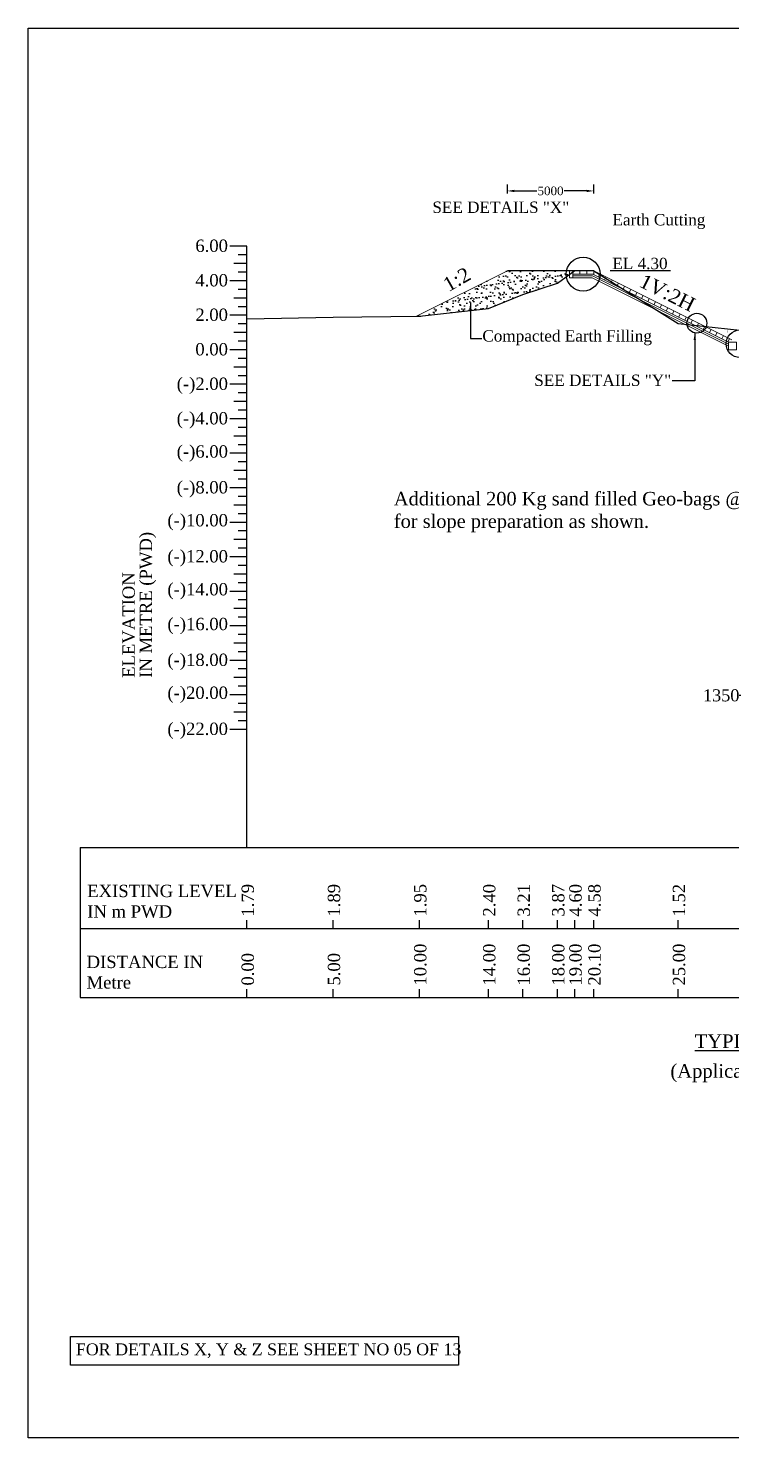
# Model space of a CAD drawing. Header units: metres. Extents: x -2434 to 11656, y -15288 to 8109.
# Drawn here: x -787.2 to -746.4, y -8342.1 to -8260.4 of the extents above; entities that cross this region are included whole.
import ezdxf
from ezdxf.enums import TextEntityAlignment as Align

# ---------------------------------------------------------------- set-up
doc = ezdxf.new("R2010")
doc.units = ezdxf.units.M
doc.layers.add('LINE', color=7, linetype='Continuous')
doc.styles.get("Standard").update_dxf_attribs({"font": 'times.ttf'})
doc.dimstyles.get("Standard").update_dxf_attribs({"dimtxt": 0.5, "dimasz": 0.4075, "dimexe": 0.364, "dimexo": 0.219, "dimgap": 0.09, "dimtad": 0, "dimdec": 0, "dimlfac": 1000, "dimzin": 0, "dimdsep": 46, "dimtxsty": 'Standard', "dimcen": 0.09, "dimadec": 0, "dimazin": 0, "dimtfac": 1, "dimtdec": 0, "dimtofl": 0, "dimtmove": 0, "dimatfit": 3, "dimfxl": 1, "dimtolj": 1, "dimtzin": 0, "dimarcsym": 0})

# ---------------------------------------------------------------- blocks, each defined once
blk = doc.blocks.new('*D871')
at = {"color": 0, "lineweight": -2, "ltscale": 0.5}
for p, q in [((-759.397, -8269.989), (-759.397, -8269.475)), ((-758.989, -8269.839), (-757.694, -8269.839)), ((-754.804, -8269.839), (-756.099, -8269.839)), ((-754.397, -8269.989), (-754.397, -8269.475))]:
    blk.add_line(p, q, dxfattribs=at)
at = {"color": 0, "linetype": 'Continuous', "lineweight": -3, "ltscale": 0.5}
for points in [[(-758.989, -8269.771), (-758.989, -8269.907), (-759.397, -8269.839)], [(-754.804, -8269.771), (-754.804, -8269.907), (-754.397, -8269.839)]]:
    blk.add_solid(points, dxfattribs=at)
at = {"layer": 'Defpoints', "color": 0, "linetype": 'Continuous', "lineweight": -3, "ltscale": 0.5}
for p in [(-754.397, -8269.839), (-759.397, -8271.544), (-754.397, -8271.544)]:
    blk.add_point(p, dxfattribs=at)
at = {"color": 0, "linetype": 'Continuous', "lineweight": -3, "ltscale": 0.5, "insert": (-756.897, -8269.839), "char_height": 0.5, "attachment_point": 5}
blk.add_mtext('\\A1;5000', dxfattribs=at)
blk = doc.blocks.new('*D1178')
at = {"color": 0, "lineweight": -2, "ltscale": 0.5}
for p, q in [((-745.553, -8299.079), (-745.96, -8299.079)), ((-745.553, -8298.929), (-745.553, -8299.443)), ((-744.61, -8299.079), (-745.145, -8299.079)), ((-744.203, -8298.929), (-744.203, -8299.443))]:
    blk.add_line(p, q, dxfattribs=at)
at = {"color": 0, "linetype": 'Continuous', "lineweight": -3, "ltscale": 0.5}
for points in [[(-745.145, -8299.011), (-745.145, -8299.147), (-745.553, -8299.079)], [(-744.61, -8299.011), (-744.61, -8299.147), (-744.203, -8299.079)]]:
    blk.add_solid(points, dxfattribs=at)
at = {"layer": 'Defpoints', "color": 0, "linetype": 'Continuous', "lineweight": -3, "ltscale": 0.5}
for p in [(-745.553, -8297.133), (-744.203, -8296.999), (-744.203, -8299.079)]:
    blk.add_point(p, dxfattribs=at)
at = {"color": 0, "linetype": 'Continuous', "lineweight": -3, "ltscale": 0.5, "insert": (-747.005, -8299.079), "char_height": 0.5, "attachment_point": 5}
blk.add_mtext('\\A1;{\\H1.4x;1350}', dxfattribs=at)

msp = doc.modelspace()

# ---------------------------------------------------------------- hatches: boundary and pattern name
at = {"linetype": 'Continuous', "lineweight": -3, "ltscale": 0.5}
h = msp.add_hatch(dxfattribs=at)
h.set_pattern_fill('AR-SAND', color=0, scale=0.01, style=0)
h.set_pattern_definition([(37.5, (-1024.92386, -6047.15096), (-0.01600031, 0.48941324), [0, -0.38608, 0, -0.4318, 0, -0.41275]), (7.5, (-1024.92386, -6047.15096), (0.44952328, 0.7168251), [0, -0.20828, 0, -0.34798, 0, -0.13335]), (327.5, (-1025.2363, -6047.15096), (0.79099237, 0.001437185), [0, -0.127, 0, -0.4572, 0, -0.5969]), (317.5, (-1025.2363, -6047.15096), (0.76355645, 0.22292932), [0, -0.0635, 0, -0.29972, 0, -0.3429])])
h.paths.add_polyline_path([(-758.496755, -8275.837656), (-756.496755, -8275.177656), (-755.796755, -8274.666656), (-755.796755, -8274.467656), (-759.396755, -8274.467656), (-764.660689, -8277.099623), (-764.496755, -8277.097656), (-760.496755, -8276.647656)])

# ---------------------------------------------------------------- linework, layer by layer
at = {"color": 0, "lineweight": -2}
for p, q in [((-774.496755, -8273.047656), (-775.496755, -8273.047656)), ((-774.496755, -8307.891967), (-774.496755, -8273.047656)), ((-774.496755, -8274.047656), (-775.246755, -8274.047656)), ((-774.496755, -8273.547656), (-774.996755, -8273.547656)), ((-774.496755, -8274.547656), (-774.996755, -8274.547656)), ((-774.496755, -8275.047656), (-775.496755, -8275.047656)), ((-774.496755, -8275.547656), (-774.996755, -8275.547656)), ((-774.496755, -8276.047656), (-775.246755, -8276.047656)), ((-774.496755, -8276.547656), (-774.996755, -8276.547656)), ((-774.496755, -8277.047656), (-775.496755, -8277.047656)), ((-774.496755, -8278.047656), (-775.246755, -8278.047656)), ((-774.496755, -8277.547656), (-774.996755, -8277.547656)), ((-774.496755, -8278.547656), (-774.996755, -8278.547656)), ((-774.496755, -8279.047656), (-775.496755, -8279.047656)), ((-774.496755, -8279.547656), (-774.996755, -8279.547656)), ((-774.496755, -8280.047656), (-775.246755, -8280.047656)), ((-774.496755, -8280.547656), (-774.996755, -8280.547656)), ((-774.496755, -8281.047656), (-775.496755, -8281.047656)), ((-774.496755, -8282.047656), (-775.246755, -8282.047656)), ((-774.496755, -8281.547656), (-774.996755, -8281.547656)), ((-774.496755, -8283.047656), (-775.496755, -8283.047656)), ((-774.496755, -8282.547656), (-774.996755, -8282.547656)), ((-774.496755, -8283.547656), (-774.996755, -8283.547656)), ((-774.496755, -8284.047656), (-775.246755, -8284.047656)), ((-774.496755, -8284.547656), (-774.996755, -8284.547656)), ((-774.496755, -8285.047656), (-775.496755, -8285.047656)), ((-774.496755, -8285.547656), (-774.996755, -8285.547656)), ((-774.496755, -8286.047656), (-775.246755, -8286.047656)), ((-774.496755, -8287.047656), (-775.496755, -8287.047656)), ((-774.496755, -8286.547656), (-774.996755, -8286.547656)), ((-774.496755, -8287.547656), (-774.996755, -8287.547656)), ((-774.496755, -8288.047656), (-775.246755, -8288.047656)), ((-774.496755, -8288.547656), (-774.996755, -8288.547656)), ((-774.496755, -8289.047656), (-775.496755, -8289.047656)), ((-774.496755, -8289.547656), (-774.996755, -8289.547656)), ((-774.496755, -8290.047656), (-775.246755, -8290.047656)), ((-774.496755, -8291.047656), (-775.496755, -8291.047656)), ((-774.496755, -8290.547656), (-774.996755, -8290.547656)), ((-774.496755, -8292.047656), (-775.246755, -8292.047656)), ((-774.496755, -8291.547656), (-774.996755, -8291.547656)), ((-774.496755, -8292.547656), (-774.996755, -8292.547656)), ((-774.496755, -8293.047656), (-775.496755, -8293.047656)), ((-774.496755, -8293.547656), (-774.996755, -8293.547656)), ((-774.496755, -8294.047656), (-775.246755, -8294.047656)), ((-774.496755, -8295.047656), (-775.496755, -8295.047656)), ((-774.496755, -8294.547656), (-774.996755, -8294.547656)), ((-774.496755, -8296.047656), (-775.246755, -8296.047656)), ((-774.496755, -8295.547656), (-774.996755, -8295.547656)), ((-774.496755, -8296.547656), (-774.996755, -8296.547656)), ((-774.496755, -8297.047656), (-775.496755, -8297.047656)), ((-774.496755, -8297.547656), (-774.996755, -8297.547656)), ((-774.496755, -8298.047656), (-775.246755, -8298.047656)), ((-774.496755, -8298.547656), (-774.996755, -8298.547656)), ((-774.496755, -8299.047656), (-775.496755, -8299.047656)), ((-774.496755, -8300.047656), (-775.246755, -8300.047656)), ((-774.496755, -8299.547656), (-774.996755, -8299.547656)), ((-774.496755, -8301.047656), (-775.496755, -8301.047656)), ((-774.496755, -8300.547656), (-774.996755, -8300.547656)), ((-784.168566, -8307.891967), (-683.496755, -8307.891967)), ((-784.168566, -8312.597274), (-683.496755, -8312.597274)), ((-784.168566, -8316.597274), (-683.496755, -8316.597274))]:
    msp.add_line(p, q, dxfattribs=at)
at = {"color": 0, "linetype": 'Continuous', "lineweight": -3, "ltscale": 0.5}
for p, q in [((-774.496755, -8275.047656), (-774.496755, -8274.747656)), ((-754.396755, -8274.467656), (-759.396755, -8274.467656)), ((-754.396755, -8274.467656), (-755.796755, -8274.467656)), ((-749.945572, -8274.467656), (-753.433646, -8274.467656))]:
    msp.add_line(p, q, dxfattribs=at)
at = {"linetype": 'ByBlock', "lineweight": 13, "ltscale": 0.5}
for p, q in [((-764.660689, -8277.099623), (-759.396755, -8274.467656)), ((-754.491182, -8274.867656), (-755.796755, -8274.867656)), ((-754.396755, -8274.667656), (-755.596755, -8274.667656)), ((-754.467575, -8274.767656), (-755.596755, -8274.767656)), ((-746.572608, -8278.826943), (-754.491182, -8274.867656)), ((-746.572608, -8278.715139), (-754.467575, -8274.767656)), ((-746.572608, -8278.603336), (-754.443969, -8274.667656)), ((-746.389407, -8278.47133), (-754.396755, -8274.467656))]:
    msp.add_line(p, q, dxfattribs=at)
at = {"linetype": 'ByBlock', "lineweight": 18, "ltscale": 0.5}
for p, q in [((-755.796755, -8274.467656), (-755.796755, -8274.867656)), ((-755.596755, -8274.467656), (-755.596755, -8274.867656)), ((-755.196755, -8274.467656), (-755.196755, -8274.667656)), ((-754.796755, -8274.467656), (-754.796755, -8274.667656)), ((-754.396755, -8274.467656), (-754.396755, -8274.667656)), ((-754.124783, -8274.827248), (-754.035341, -8274.648363)), ((-753.767012, -8275.006134), (-753.67757, -8274.827248)), ((-753.409242, -8275.185019), (-753.319799, -8275.006134)), ((-753.051471, -8275.363905), (-752.962028, -8275.185019)), ((-752.6937, -8275.54279), (-752.604257, -8275.363905)), ((-752.335929, -8275.721676), (-752.246486, -8275.54279)), ((-751.978158, -8275.900561), (-751.888715, -8275.721676)), ((-751.620387, -8276.079446), (-751.530944, -8275.900561)), ((-751.262616, -8276.258332), (-751.173174, -8276.079446)), ((-750.904845, -8276.437217), (-750.815403, -8276.258332)), ((-750.547075, -8276.616103), (-750.457632, -8276.437217)), ((-750.189304, -8276.794988), (-750.099861, -8276.616103)), ((-749.831533, -8276.973874), (-749.74209, -8276.794988)), ((-749.473762, -8277.152759), (-749.384319, -8276.973874)), ((-749.115991, -8277.331644), (-749.026548, -8277.152759)), ((-748.75822, -8277.51053), (-748.668777, -8277.331644)), ((-748.400449, -8277.689415), (-748.311007, -8277.51053)), ((-748.042678, -8277.868301), (-747.953236, -8277.689415)), ((-747.684908, -8278.047186), (-747.595465, -8277.868301)), ((-747.327137, -8278.226072), (-747.237694, -8278.047186)), ((-746.969366, -8278.404957), (-746.879923, -8278.226072)), ((-746.969366, -8278.404957), (-746.879923, -8278.226072)), ((-746.611595, -8278.583843), (-746.522152, -8278.404957))]:
    msp.add_line(p, q, dxfattribs=at)
for p, q in [((-784.168566, -8307.891967), (-784.168566, -8316.597274)), ((-774.496755, -8312.597274), (-774.496755, -8312.097274)), ((-769.496755, -8312.597274), (-769.496755, -8312.097274)), ((-764.496755, -8312.597274), (-764.496755, -8312.097274)), ((-760.496755, -8312.597274), (-760.496755, -8312.097274)), ((-758.496755, -8312.597274), (-758.496755, -8312.097274)), ((-756.496755, -8312.597274), (-756.496755, -8312.097274)), ((-755.496755, -8312.597274), (-755.496755, -8312.097274)), ((-754.396755, -8312.597274), (-754.396755, -8312.097274)), ((-749.496755, -8312.597274), (-749.496755, -8312.097274)), ((-774.496755, -8316.597274), (-774.496755, -8316.097274)), ((-769.496755, -8316.597274), (-769.496755, -8316.097274)), ((-764.496755, -8316.597274), (-764.496755, -8316.097274)), ((-760.496755, -8316.597274), (-760.496755, -8316.097274)), ((-758.496755, -8316.597274), (-758.496755, -8316.097274)), ((-756.496755, -8316.597274), (-756.496755, -8316.097274)), ((-755.496755, -8316.597274), (-755.496755, -8316.097274)), ((-754.396755, -8316.597274), (-754.396755, -8316.097274)), ((-749.496755, -8316.597274), (-749.496755, -8316.097274))]:
    msp.add_line(p, q)
at = {"color": 6}
msp.add_lwpolyline([(-774.496755, -8277.257656), (-769.496755, -8277.157656), (-764.496755, -8277.097656), (-760.496755, -8276.647656), (-758.496755, -8275.837656), (-756.496755, -8275.177656), (-755.496755, -8274.447656), (-754.396755, -8274.467656), (-749.496755, -8277.527656), (-744.496755, -8278.057656)], dxfattribs=at)
at = {"linetype": 'ByBlock', "lineweight": 18, "ltscale": 0.5}
msp.add_lwpolyline([(-746.572608, -8279.047656), (-746.122608, -8279.047656), (-746.122608, -8278.597656), (-746.572608, -8278.597656)], close=True, dxfattribs=at)
at = {"color": 0, "lineweight": -2}
msp.add_lwpolyline([(-779.496755, -8298.090169, 0, 0, 0), (-779.496755, -8290.343502, 0.276667, 0, 0), (-779.496755, -8289.790169, 0, 0, 0)], format="xyseb", dxfattribs=at)
at = {"color": 0, "linetype": 'Continuous', "lineweight": -3, "ltscale": 0.5}
msp.add_lwpolyline([(-784.715042, -8336.244569), (-762.240586, -8336.244569), (-762.240586, -8337.900059), (-784.715042, -8337.900059)], close=True, dxfattribs=at)
at = {"layer": 'LINE', "color": 0, "linetype": 'ByBlock', "lineweight": -3, "ltscale": 0.5}
msp.add_lwpolyline([(-787.176969, -8260.406212), (-668.526619, -8260.406212), (-668.526619, -8342.109744), (-787.176969, -8342.109744)], close=True, dxfattribs=at)
at = {"layer": 'LINE', "color": 7, "lineweight": 13, "ltscale": 0.5}
for points in [[(-755.83221, -8270.723344, 0, 0, 0), (-755.007212, -8270.719755, 0, 0, 0), (-755.007212, -8273.248591, 0.149813, 0, 0), (-755.009486, -8273.68299, 0, 0, 0)], [(-747.768101, -8271.59084, 0, 0, 0), (-746.618103, -8271.59084, 0, 0, 0), (-746.618103, -8277.398153, 0.149813, 0, 0), (-746.628181, -8277.984626, 0, 0, 0)], [(-751.080087, -8278.447741, 0, 0, 0), (-749.55259, -8278.447741, 0, 0, 0), (-749.55259, -8277.847741, 0.149813, 0, 0), (-749.55259, -8277.413825, 0, 0, 0)]]:
    msp.add_lwpolyline(points, format="xyseb", dxfattribs=at)
at = {"layer": 'LINE', "color": 0, "linetype": 'ByBlock', "lineweight": -3, "ltscale": 0.5}
for centre, radius in [((-755.009486, -8274.66442), 0.98143), ((-748.413892, -8277.506053), 0.574705), ((-745.914714, -8278.699118), 0.8)]:
    msp.add_circle(centre, radius, dxfattribs=at)

# ---------------------------------------------------------------- texts
at = {"color": 0, "lineweight": -2}
for s, p in [('6.00', (-775.596755, -8273.372656)), ('4.00', (-775.596755, -8275.372656)), ('2.00', (-775.596755, -8277.372656)), ('0.00', (-775.596755, -8279.372656)), ('(-)2.00', (-775.596755, -8281.372656)), ('(-)4.00', (-775.596755, -8283.372656)), ('(-)6.00', (-775.596755, -8285.297656)), ('(-)8.00', (-775.596755, -8287.372656)), ('(-)10.00', (-775.596755, -8289.281603)), ('(-)12.00', (-775.596755, -8291.372656)), ('(-)14.00', (-775.596755, -8293.281603)), ('(-)16.00', (-775.596755, -8295.297656)), ('(-)18.00', (-775.596755, -8297.372656)), ('(-)20.00', (-775.596755, -8299.281603)), ('(-)22.00', (-775.596755, -8301.372656))]:
    msp.add_text(s, height=0.715, dxfattribs=at).set_placement(p, align=Align.RIGHT)
for s, p in [('IN METRE (PWD)', (-779.996755, -8298.060169)), ('ELEVATION', (-780.996755, -8298.060169)), ('1.79', (-774.09344, -8311.897274)), ('1.89', (-769.09344, -8311.897274)), ('1.95', (-764.09344, -8311.897274)), ('2.40', (-760.09344, -8311.897274)), ('3.87', (-756.09344, -8311.897274)), ('4.60', (-755.09344, -8311.897274)), ('4.58', (-753.99344, -8311.897274)), ('3.21', (-758.09344, -8311.897274)), ('1.52', (-749.09344, -8311.897274)), ('0.00', (-774.09344, -8315.897274)), ('5.00', (-769.09344, -8315.897274)), ('10.00', (-764.09344, -8315.897274)), ('14.00', (-760.09344, -8315.897274)), ('16.00', (-758.09344, -8315.897274)), ('18.00', (-756.09344, -8315.897274)), ('19.00', (-755.09344, -8315.897274)), ('20.10', (-753.99344, -8315.897274)), ('25.00', (-749.09344, -8315.897274))]:
    msp.add_text(s, height=0.715, rotation=90, dxfattribs=at).set_placement(p)
at = {"color": 0, "lineweight": -2, "char_height": 0.715, "attachment_point": 1}
for s, insert, width in [('EXISTING LEVEL IN m PWD', (-783.753463, -8310.054738), 8.82203068), ('DISTANCE IN Metre', (-783.7912, -8314.165656), 6.93160649)]:
    msp.add_mtext(s, dxfattribs=dict(at, insert=insert, width=width))
at = {"char_height": 0.78947585, "attachment_point": 1}
for s, insert in [('{\\LTYPICAL X-SECTION AT KM 0.150}', (-748.538528, -8318.72296)), ('(Applicable from KM 0.000 TO KM 2.000)', (-749.949852, -8320.451873))]:
    msp.add_mtext(s, dxfattribs=dict(at, insert=insert))
at = {"layer": 'LINE', "color": 0, "linetype": 'ByBlock', "lineweight": -3, "ltscale": 0.5}
for s, rotation, p in [('1:2', 29.68609056, (-762.81917, -8275.715133)), ('1V:2H ', 333.44017494, (-751.823652, -8275.349744))]:
    msp.add_text(s, height=0.825, rotation=rotation, dxfattribs=at).set_placement(p)
for s, insert, char_height, attachment_point in [('SEE DETAILS "X"', (-763.74842, -8270.453683), 0.65828823, 1), ('Earth Cutting', (-753.308426, -8271.178101), 0.65828823, 1), ('EL 4.30', (-750.112164, -8273.715013), 0.6582882, 3), ('Compacted Earth Filling', (-751.018708, -8277.911278), 0.65828823, 3), ('SEE DETAILS "Y"', (-749.903887, -8280.482867), 0.65828823, 3)]:
    msp.add_mtext(s, dxfattribs=dict(at, insert=insert, char_height=char_height, attachment_point=attachment_point))
at = {"layer": 'LINE', "color": 0, "linetype": 'ByBlock', "lineweight": -3, "ltscale": 0.5, "insert": (-765.979264, -8287.285554), "char_height": 0.78176775, "width": 44.3343089, "attachment_point": 1}
msp.add_mtext('Additional 200 Kg sand filled Geo-bags @ 8.00 m³/m\\Pfor slope preparation as shown.', dxfattribs=at)
at = {"layer": 'LINE', "color": 0, "linetype": 'ByBlock', "lineweight": 30, "ltscale": 0.5, "insert": (-784.413851, -8336.638955), "char_height": 0.68631446, "width": 67.13921254, "attachment_point": 1}
msp.add_mtext('FOR DETAILS X, Y & Z SEE SHEET NO 05 OF 13', dxfattribs=at)

# ---------------------------------------------------------------- dimensions: what is measured, and where the dimension line sits
at = {"color": 0, "linetype": 'Continuous', "lineweight": -3, "ltscale": 0.5}
dim = msp.add_linear_dim(base=(-754.396755, -8269.838903), p1=(-759.396755, -8271.543605), p2=(-754.396755, -8271.543605), dimstyle='Standard', override={"dimfxl": 0.15, "dimfxlon": 1}, dxfattribs=at)
dim.commit()
dim.dimension.update_dxf_attribs({"geometry": '*D871', "text_midpoint": (-756.896755, -8269.838903)})
dim = msp.add_linear_dim(base=(-744.202646, -8299.07882), p1=(-745.552646, -8297.132693), p2=(-744.202646, -8296.999277), text='{\\H1.4x;<>}', dimstyle='Standard', override={"dimfxl": 0.15, "dimfxlon": 1}, dxfattribs=at)
dim.commit()
dim.dimension.update_dxf_attribs({"geometry": '*D1178', "text_midpoint": (-747.00476, -8299.07882), "dimtype": 160})

# ---------------------------------------------------------------- leaders
for points, override in [([(-761.543961, -8276.310617), (-761.543961, -8278.399357), (-760.873343, -8278.399357)], {"dimfxl": 0.15, "dimfxlon": 1}), ([(-748.537073, -8278.067401), (-748.537073, -8280.852102), (-749.840506, -8280.852102)], {"dimgap": 0.09, "dimtad": 0, "dimfxl": 0.15, "dimfxlon": 1})]:
    msp.add_leader(points, dimstyle='Standard', override=override, dxfattribs=at)

doc.saveas('drawing.dxf')
